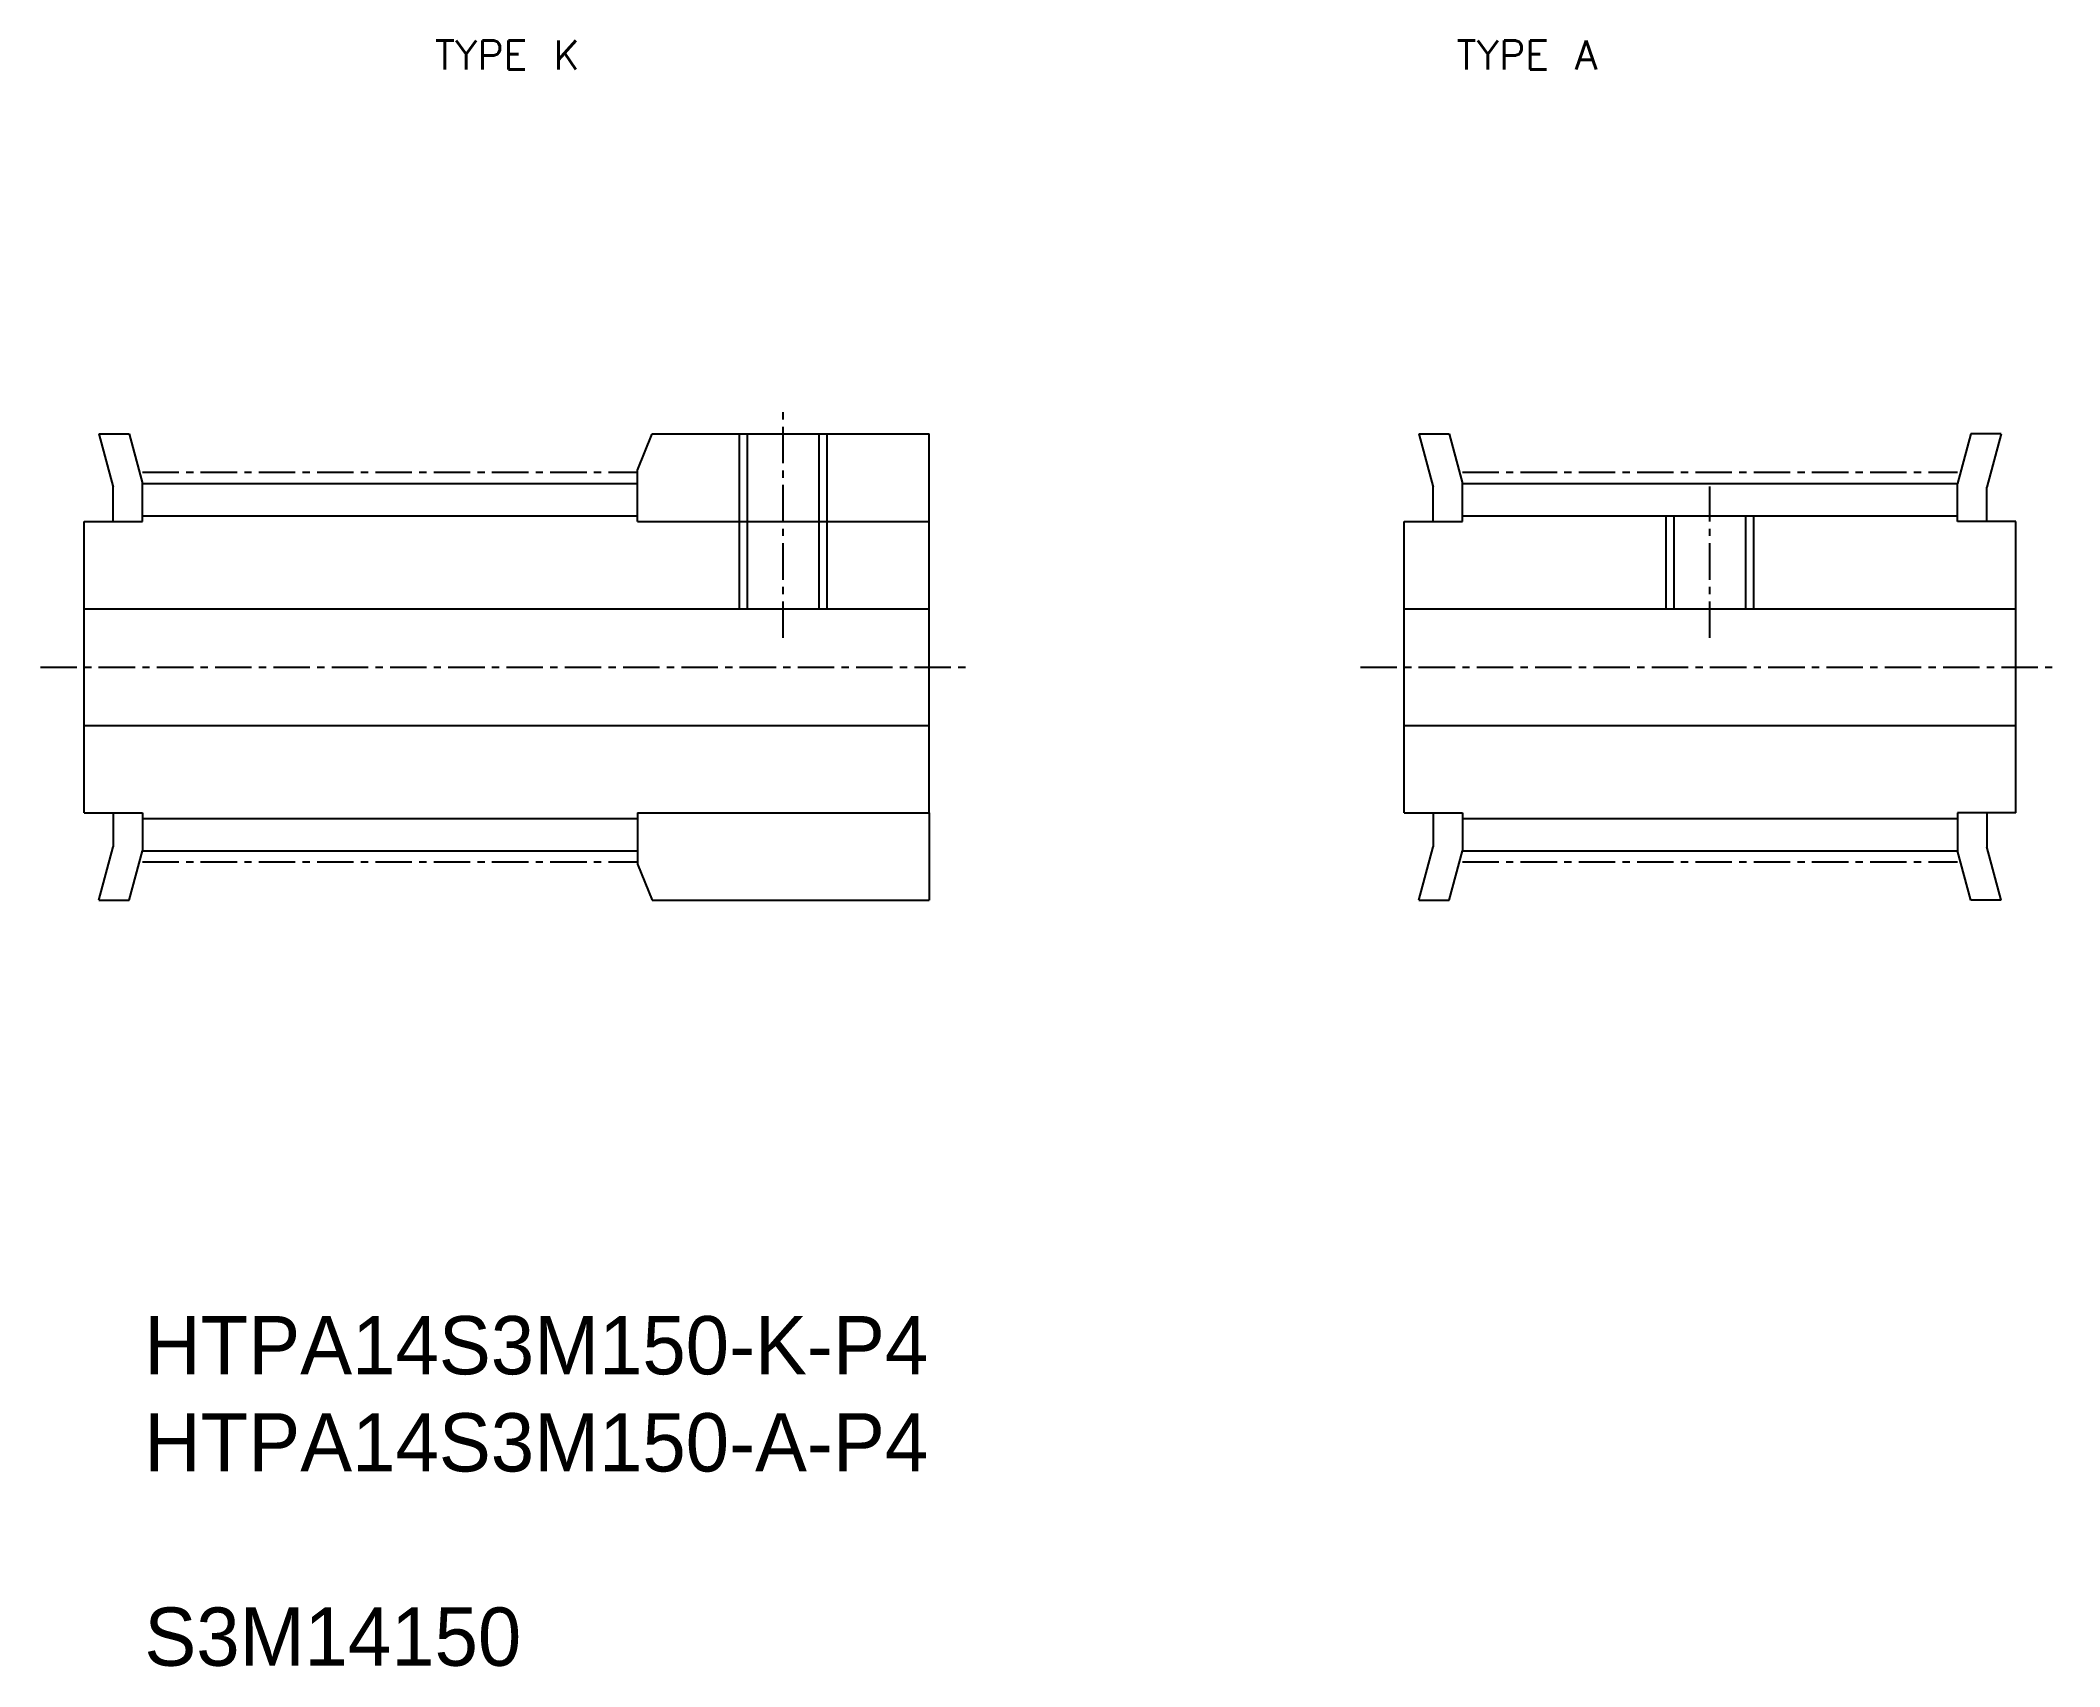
# Model space of a CAD drawing. Extents: x -220.3 to -150.9, y -5.6 to 50.2.
import ezdxf
from ezdxf.enums import TextEntityAlignment as Align

# ---------------------------------------------------------------- set-up
doc = ezdxf.new("R2010")
doc.units = 0
doc.linetypes.add('CENTER', pattern=[2, 1.25, -0.25, 0.25, -0.25])
doc.linetypes.add('DASHED', pattern=[19.05, 12.7, -6.35])
doc.layers.get('0').update_dxf_attribs({"linetype": 'CONTINUOUS'})
doc.layers.add('CENTER', color=1, linetype='CENTER')
doc.styles.add('MISUMI', font='txt.shx')

# ---------------------------------------------------------------- blocks, each defined once
blk = doc.blocks.new('*U4')
at = {"color": 7, "linetype": 'CONTINUOUS'}
for s, p in [('HTPA14S3M150-K-P4', (-216.688, 4.39)), ('HTPA14S3M150-A-P4', (-216.688, 1.057)), ('S3M14150', (-216.688, -5.61))]:
    blk.add_text(s, height=2, dxfattribs=at).set_placement(p)

msp = doc.modelspace()

# ---------------------------------------------------------------- linework, layer by layer
at = {"color": 7, "linetype": 'CONTINUOUS'}
for p, q in [((-218.246, 36.659), (-217.756, 34.833)), ((-218.246, 36.659), (-217.21, 36.659)), ((-217.21, 36.659), (-216.756, 34.964)), ((-199.756, 35.422), (-199.256, 36.659)), ((-199.256, 36.659), (-189.756, 36.659)), ((-189.756, 33.659), (-189.756, 36.659)), ((-172.939, 36.659), (-172.45, 34.833)), ((-172.939, 36.659), (-171.904, 36.659)), ((-171.904, 36.659), (-171.45, 34.964)), ((-153.995, 36.659), (-154.45, 34.964)), ((-152.96, 36.659), (-153.995, 36.659)), ((-152.96, 36.659), (-153.45, 34.833)), ((-199.756, 33.659), (-199.756, 35.422)), ((-217.756, 33.659), (-217.756, 34.833)), ((-216.756, 34.964), (-199.756, 34.964)), ((-216.756, 33.659), (-216.756, 34.964)), ((-172.45, 33.659), (-172.45, 34.833)), ((-171.45, 34.964), (-154.45, 34.964)), ((-171.45, 33.659), (-171.45, 34.964)), ((-154.45, 33.659), (-154.45, 34.964)), ((-153.45, 33.659), (-153.45, 34.833)), ((-218.756, 23.659), (-218.756, 33.659)), ((-218.756, 33.659), (-216.756, 33.659)), ((-216.756, 33.854), (-199.756, 33.854)), ((-199.756, 33.659), (-189.756, 33.659)), ((-189.756, 23.659), (-189.756, 33.659)), ((-173.45, 23.659), (-173.45, 33.659)), ((-173.45, 33.659), (-171.45, 33.659)), ((-171.45, 33.854), (-154.45, 33.854)), ((-152.45, 33.659), (-154.45, 33.659)), ((-152.45, 23.659), (-152.45, 33.659)), ((-218.756, 30.659), (-189.756, 30.659)), ((-173.45, 30.659), (-152.45, 30.659)), ((-218.756, 28.659), (-218.756, 28.659)), ((-173.45, 28.659), (-173.449, 28.659)), ((-152.45, 28.659), (-152.45, 28.659)), ((-218.756, 26.659), (-189.756, 26.659)), ((-173.45, 26.659), (-152.45, 26.659)), ((-218.756, 26.159), (-218.756, 26.159)), ((-173.45, 26.159), (-173.45, 26.159)), ((-152.45, 26.159), (-152.45, 26.159)), ((-218.756, 23.659), (-216.756, 23.659)), ((-217.756, 23.659), (-217.756, 22.486)), ((-216.756, 23.659), (-216.756, 22.354)), ((-199.756, 23.659), (-189.756, 23.659)), ((-199.756, 23.659), (-199.756, 21.897)), ((-189.756, 23.659), (-189.756, 20.659)), ((-173.45, 23.659), (-171.45, 23.659)), ((-172.45, 23.659), (-172.45, 22.486)), ((-171.45, 23.659), (-171.45, 22.354)), ((-152.45, 23.659), (-154.45, 23.659)), ((-154.45, 23.659), (-154.45, 22.354)), ((-153.45, 23.659), (-153.45, 22.486)), ((-216.756, 23.464), (-199.756, 23.464)), ((-171.45, 23.464), (-154.45, 23.464)), ((-218.246, 20.659), (-217.756, 22.486)), ((-217.21, 20.659), (-216.756, 22.354)), ((-216.756, 22.354), (-199.756, 22.354)), ((-172.939, 20.659), (-172.45, 22.486)), ((-171.904, 20.659), (-171.45, 22.354)), ((-171.45, 22.354), (-154.45, 22.354)), ((-153.995, 20.659), (-154.45, 22.354)), ((-152.96, 20.659), (-153.45, 22.486)), ((-199.756, 21.897), (-199.256, 20.659)), ((-218.246, 20.659), (-217.21, 20.659)), ((-199.256, 20.659), (-189.756, 20.659)), ((-172.939, 20.659), (-171.904, 20.659)), ((-152.96, 20.659), (-153.995, 20.659))]:
    msp.add_line(p, q, dxfattribs=at)
at = {"color": 3, "linetype": 'DASHED'}
for p, q in [((-196.256, 30.659), (-196.256, 36.659)), ((-195.981, 30.659), (-195.981, 36.659)), ((-193.531, 30.659), (-193.531, 36.659)), ((-193.256, 30.659), (-193.256, 36.659)), ((-164.45, 30.659), (-164.45, 33.854)), ((-164.175, 30.659), (-164.175, 33.854)), ((-161.725, 30.659), (-161.725, 33.854)), ((-161.45, 30.659), (-161.45, 33.854))]:
    msp.add_line(p, q, dxfattribs=at)
at = {"layer": 'CENTER', "color": 1, "linetype": 'CENTER'}
for p, q in [((-194.756, 29.659), (-194.756, 37.659)), ((-216.756, 35.344), (-199.756, 35.344)), ((-171.45, 35.344), (-154.45, 35.344)), ((-162.95, 29.659), (-162.95, 34.854)), ((-220.256, 28.659), (-188.256, 28.659)), ((-174.95, 28.659), (-150.95, 28.659)), ((-216.756, 21.974), (-199.756, 21.974)), ((-171.45, 21.974), (-154.45, 21.974))]:
    msp.add_line(p, q, dxfattribs=at)

# ---------------------------------------------------------------- block references
at = {"color": 7, "linetype": 'CONTINUOUS'}
msp.add_blockref('*U4', (0, 0), dxfattribs=at)

# ---------------------------------------------------------------- texts
at = {"color": 7, "linetype": 'CONTINUOUS', "style": 'MISUMI'}
for s, p in [('TYPE K', (-204.231, 49.664)), ('TYPE A', (-169.231, 49.664))]:
    msp.add_text(s, height=1, dxfattribs=at).set_placement(p, align=Align.MIDDLE_CENTER)

doc.saveas('drawing.dxf')
